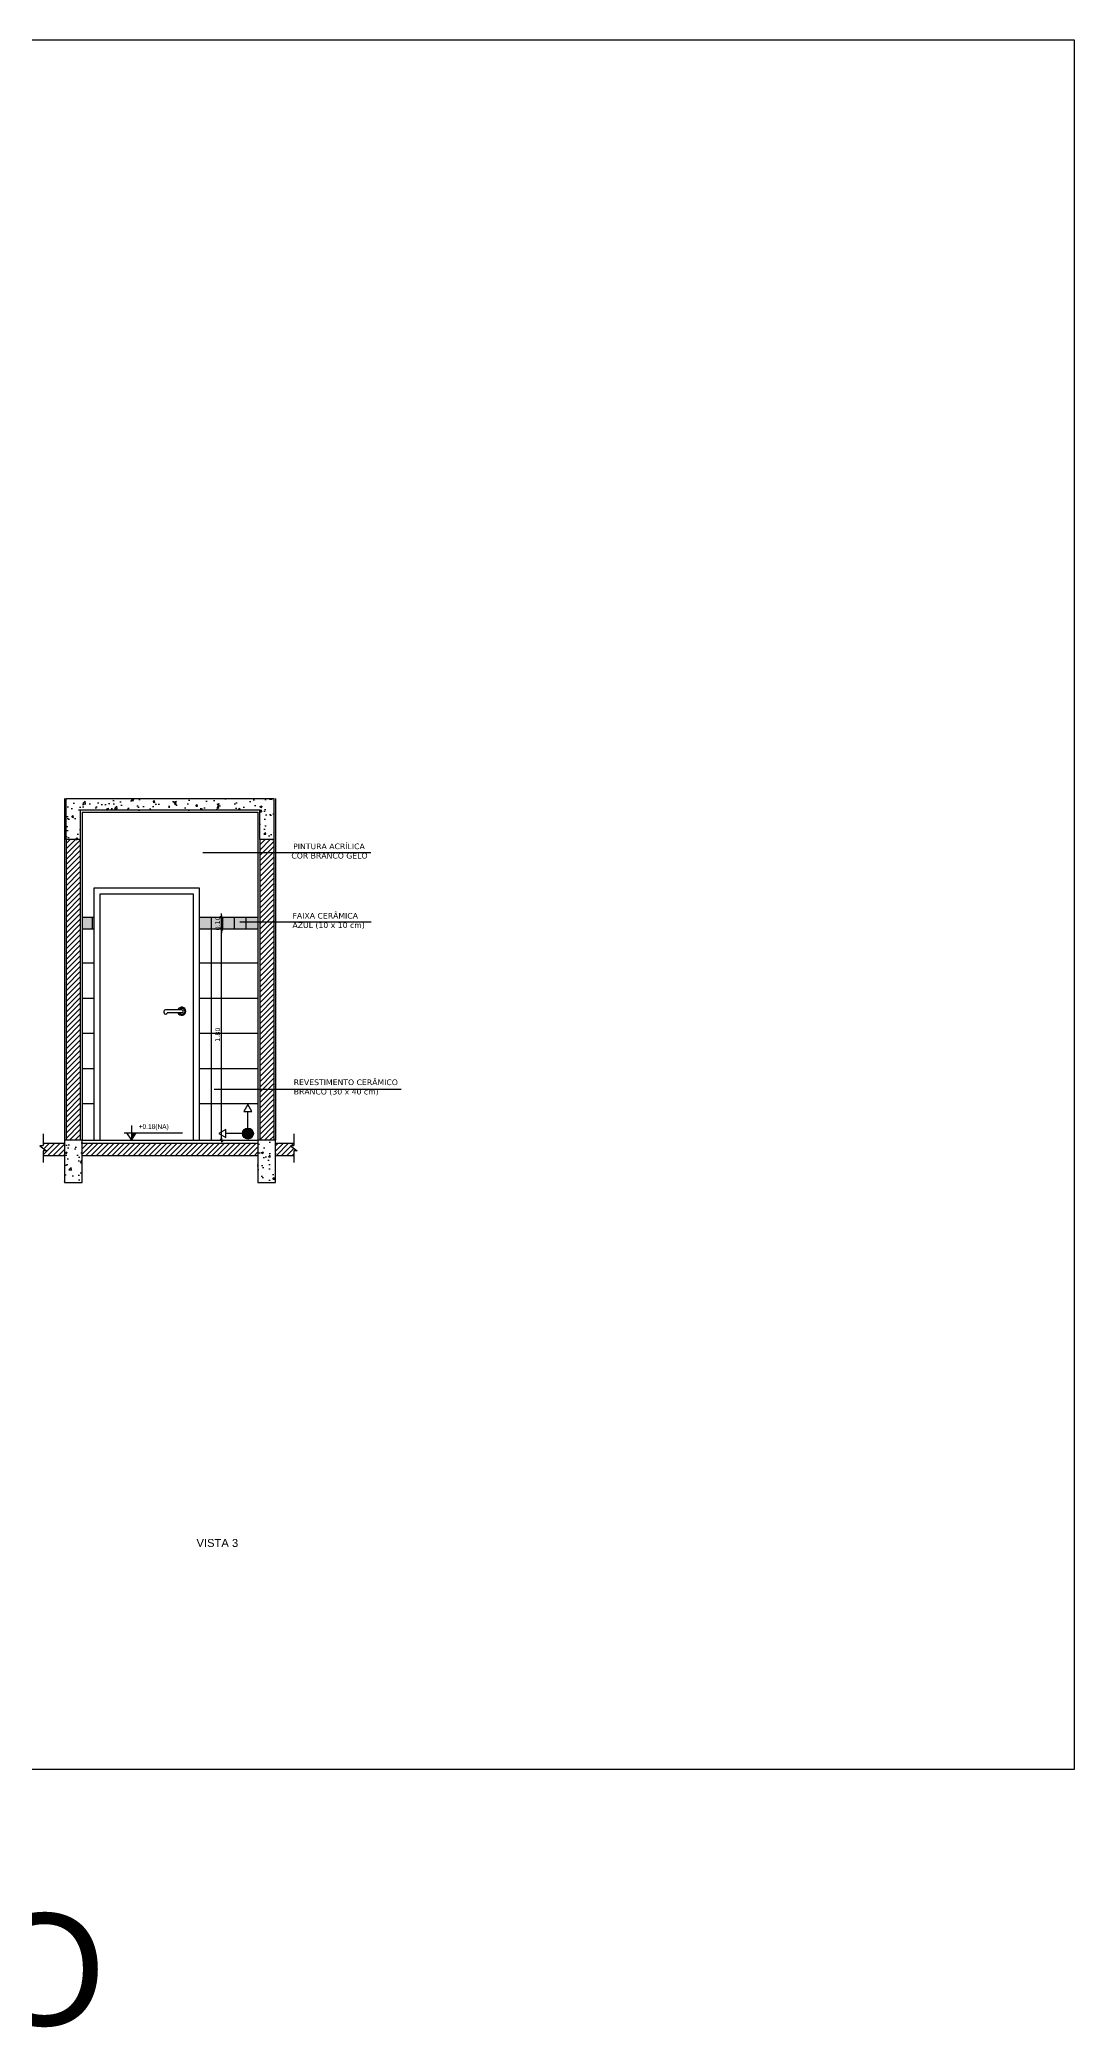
# Model space of a CAD drawing. Extents: x -36 to 357, y 137 to 237.
# Drawn here: x 52.36 to 61.18, y 193.19 to 210.15 of the extents above; entities that cross this region are included whole.
import ezdxf

# ---------------------------------------------------------------- set-up
doc = ezdxf.new("R2010")
doc.units = 0
doc.header["$LTSCALE"] = 0.01
doc.linetypes.add('TRACEJADO_P', pattern=[0.1875, 0.125, -0.0625])
doc.layers.get('0').update_dxf_attribs({"linetype": 'CONTINUOUS'})
doc.layers.get('DEFPOINTS').update_dxf_attribs({"linetype": 'CONTINUOUS'})
for name, color, linetype in [('01', 1, 'CONTINUOUS'), ('0_HATCH', 1, 'CONTINUOUS'), ('252', 252, 'CONTINUOUS'), ('A-SIMBO', 2, 'CONTINUOUS'), ('AR-ESQ', 2, 'CONTINUOUS'), ('AR-ID-PIS', 1, 'CONTINUOUS'), ('ARQ-ALV-CORTE', 3, 'CONTINUOUS'), ('ARQ-CTA-1_025', 1, 'CONTINUOUS'), ('ARQ-HTC', 9, 'CONTINUOUS'), ('ARQ-SMB-1_025', 1, 'CONTINUOUS'), ('ARQ-TXT-1_025', 2, 'CONTINUOUS'), ('ARQ-TXT-1_050', 2, 'CONTINUOUS')]:
    doc.layers.add(name, color=color, linetype=linetype)
doc.styles.add('ESC-50-A20', font='arial.ttf', dxfattribs={"height": 0.1})
doc.styles.add('FNDE Texto Cota 0025', font='verdana.ttf', dxfattribs={"height": 0.04})
doc.styles.get("Standard").update_dxf_attribs({"font": 'ARIALUNI.TTF'})
doc.dimstyles.new('FNDE 1-0025', dxfattribs={"dimscale": 5, "dimtxt": 0.04, "dimasz": 0.0035, "dimexe": 0.15, "dimexo": 0.15, "dimgap": 0.0025, "dimtad": 1, "dimzin": 1, "dimdsep": 46, "dimtxsty": 'FNDE Texto Cota 0025', "dimblk": 'tic', "dimcen": 0.015, "dimdle": 0.15, "dimse1": 1, "dimse2": 1, "dimclrd": 251, "dimclre": 251, "dimclrt": 256, "dimaunit": 1, "dimadec": 3, "dimazin": 0, "dimtfac": 1, "dimtix": 1, "dimtmove": 2, "dimatfit": 3, "dimfxl": 0.15, "dimtvp": 1, "dimtolj": 1, "dimtzin": 0, "dimarcsym": 0})
pattern_1 = [(45, (-91.017, 199.422498), (-0.02245064, 0.02245064), [])]
pattern_2 = [(50, (-91.017, 199.4225), (0.18218467, -0.01593909), [0.01905, -0.20955]), (355, (-91.017, 199.4225), (-0.03524342, 0.19105685), [0.01524, -0.16764058]), (100.45144, (-91.00182, 199.42117), (0.14694125, 0.17511775), [0.01619, -0.17809024]), (46.1842, (-91.017, 199.4733), (0.27107904, -0.04204233), [0.028575, -0.314325]), (96.63556, (-90.9944, 199.4698), (0.23740413, 0.24742612), [0.024285, -0.2671356]), (351.18415, (-91.017, 199.4733), (0.23740413, 0.2474261), [0.02285997, -0.25145973]), (21, (-90.9916, 199.4606), (0.15161439, -0.1022652), [0.01905, -0.20955]), (326, (-90.9916, 199.4606), (0.06180203, 0.18418797), [0.01524, -0.16764]), (71.45144, (-90.97897, 199.45208), (0.21341642, 0.08192277), [0.01619, -0.17808994]), (37.5, (-91.017, 199.4225), (0.003088603, 0.08455504), [0, -0.165608, 0, -0.17018, 0, -0.168275]), (7.5, (-91.017, 199.4225), (0.06681966, 0.100180575), [0, -0.097028, 0, -0.161798, 0, -0.064135]), (327.5, (-91.07364, 199.4225), (0.135590595, -0.005728744), [0, -0.0635, 0, -0.19812, 0, -0.26289]), (317.5, (-91.09904, 199.4225), (0.14812918, 0.02542649), [0, -0.08255, 0, -0.131572, 0, -0.18669])]

# ---------------------------------------------------------------- blocks, each defined once
blk = doc.blocks.new('ind-pis')
at = {"layer": 'AR-ID-PIS'}
h = blk.add_hatch(color=252, dxfattribs=at)
h.dxf.hatch_style = 1
edge = h.paths.add_edge_path()
edge.add_arc((0, 0), 0.05, 0, 360)
for q in [(-0.2, 0), (0, -0.2)]:
    blk.add_line((0, 0), q, dxfattribs=at)
for points in [[(-0.2, 0.037), (-0.264, 0), (-0.2, -0.037)], [(-0.037, -0.2), (0, -0.264), (0.037, -0.2)]]:
    blk.add_lwpolyline(points, close=True, dxfattribs=at)
blk.add_circle((0, 0), 0.05, dxfattribs=at)
blk = doc.blocks.new('tic')
at = {"color": 251}
for p, q in [((-1, 0), (1, 0)), ((0, -1), (0, 1))]:
    blk.add_line(p, q, dxfattribs=at)
blk.add_line((-0.6, -0.6), (0.6, 0.6))
blk = doc.blocks.new('*D260')
at = {"layer": 'ARQ-CTA-1_025', "color": 251, "lineweight": -2}
blk.add_line((53.908, 200.777), (53.908, 202.542), dxfattribs=at)
at = {"layer": 'DEFPOINTS', "color": 0}
for p in [(53.818, 202.56), (53.908, 202.56), (53.818, 200.76)]:
    blk.add_point(p, dxfattribs=at)
at = {"layer": 'ARQ-CTA-1_025', "color": 251, "lineweight": -2, "xscale": 0.0175, "yscale": 0.0175, "zscale": 0.0175}
for p, rotation in [((53.908, 202.56), 90), ((53.908, 200.76), 270)]:
    blk.add_blockref('tic', p, dxfattribs=dict(at, rotation=rotation))
at = {"layer": 'ARQ-CTA-1_025', "insert": (53.875, 201.66), "char_height": 0.04, "attachment_point": 5, "rotation": 90, "style": 'FNDE Texto Cota 0025'}
blk.add_mtext('\\A1;1.80', dxfattribs=at)
blk = doc.blocks.new('*D261')
at = {"layer": 'ARQ-CTA-1_025', "color": 251, "lineweight": -2}
for p, q in [((53.908, 202.677), (53.908, 202.695)), ((53.908, 202.56), (53.908, 202.66)), ((53.908, 202.542), (53.908, 202.525))]:
    blk.add_line(p, q, dxfattribs=at)
at = {"layer": 'DEFPOINTS', "color": 0}
for p in [(53.818, 202.66), (53.908, 202.66), (53.818, 202.56)]:
    blk.add_point(p, dxfattribs=at)
at = {"layer": 'ARQ-CTA-1_025', "color": 251, "lineweight": -2, "xscale": 0.0175, "yscale": 0.0175, "zscale": 0.0175}
for p, rotation in [((53.908, 202.66), 270), ((53.908, 202.56), 90)]:
    blk.add_blockref('tic', p, dxfattribs=dict(at, rotation=rotation))
at = {"layer": 'ARQ-CTA-1_025', "insert": (53.875, 202.61), "char_height": 0.04, "attachment_point": 5, "rotation": 90, "style": 'FNDE Texto Cota 0025'}
blk.add_mtext('\\A1;0.10', dxfattribs=at)
blk = doc.blocks.new('FNDE-Nível Corte-1_025')
blk.add_hatch(color=251).paths.add_polyline_path([(140.657, -2.479), (140.699, -2.479), (140.657, -2.542)])
at = {"color": 251}
for p, q in [((140.594, -2.479), (141.094, -2.479)), ((140.657, -2.416), (140.657, -2.542))]:
    blk.add_line(p, q, dxfattribs=at)
blk.add_lwpolyline([(140.615, -2.479), (140.657, -2.542), (140.699, -2.479)], dxfattribs=at)

msp = doc.modelspace()

# ---------------------------------------------------------------- hatches: boundary and pattern name
at = {"layer": '01'}
h = msp.add_hatch(dxfattribs=at)
h.set_pattern_fill('ANSI31', color=251, scale=0.01)
h.set_pattern_definition(pattern_1)
h.paths.add_polyline_path([(52.7033, 203.3245), (52.5833, 203.3245), (52.5833, 200.7595), (52.7033, 200.7595)])
h.paths.add_polyline_path([(54.3533, 203.3245), (54.2333, 203.3245), (54.2333, 200.7595), (54.3533, 200.7595)])
h = msp.add_hatch(dxfattribs=at)
h.set_pattern_fill('ANSI31', color=251, scale=0.01)
h.set_pattern_definition([(45, (-37.04084, 212.459498), (-0.02245064, 0.02245064), [])])
h.paths.add_polyline_path([(52.5683, 200.7345), (52.3868, 200.7345), (52.3868, 200.7108), (52.3593, 200.7108), (52.4144, 200.6698), (52.3868, 200.6698), (52.3868, 200.6296), (52.5683, 200.6296)])
h = msp.add_hatch(dxfattribs=at)
h.set_pattern_fill('ANSI31', color=251, scale=0.01)
h.set_pattern_definition(pattern_1)
h.paths.add_polyline_path([(54.2183, 200.7345), (52.7183, 200.7345), (52.7183, 200.6296), (54.2183, 200.6296)])
h = msp.add_hatch(dxfattribs=at)
h.set_pattern_fill('ANSI31', color=251, scale=0.01)
h.set_pattern_definition([(45, (-40.12082, 212.459497), (-0.02245064, 0.02245064), [])])
h.paths.add_polyline_path([(54.4972, 200.7108), (54.5248, 200.7108), (54.5248, 200.7345), (54.3684, 200.7345), (54.3684, 200.6296), (54.5248, 200.6296), (54.5248, 200.6698), (54.5523, 200.6698)])
at = {"layer": '0_HATCH'}
h = msp.add_hatch(color=160, dxfattribs=at)
h.paths.add_polyline_path([(54.2183, 202.6595), (53.7186, 202.6595), (53.7186, 202.5595), (54.2183, 202.5595)])
h.paths.add_polyline_path([(52.8183, 202.6595), (52.7183, 202.6595), (52.7183, 202.5595), (52.8183, 202.5595)])
at = {"layer": 'ARQ-HTC'}
h = msp.add_hatch(dxfattribs=at)
h.set_pattern_fill('AR-CONC', color=251, scale=0.001, style=0)
h.set_pattern_definition([(50, (-2.19231, -1.65533), (0.18218467, -0.01593909), [0.01905, -0.20955]), (355, (-2.19231, -1.65533), (-0.03524342, 0.19105685), [0.01524, -0.16764058]), (100.45144, (-2.17713, -1.65666), (0.14694125, 0.17511775), [0.01619001, -0.17809024]), (46.1842, (-2.1923, -1.60453), (0.27107904, -0.04204233), [0.028575, -0.314325]), (96.63556, (-2.16972, -1.60804), (0.23740413, 0.24742612), [0.02428502, -0.2671356]), (351.18415, (-2.1923, -1.60453), (0.23740413, 0.24742612), [0.02285997, -0.25145973]), (21, (-2.16691, -1.61723), (0.15161439, -0.1022652), [0.01905, -0.20955]), (326, (-2.16691, -1.61723), (0.06180203, 0.18418797), [0.01524, -0.16764]), (71.451445, (-2.15428, -1.62576), (0.21341642, 0.08192277), [0.01619001, -0.17808994]), (37.5, (-2.19231, -1.655335), (0.003088603, 0.084555039), [0, -0.165608, 0, -0.17018, 0, -0.168275]), (7.5, (-2.19231, -1.655335), (0.066819663, 0.100180575), [0, -0.097028, 0, -0.161798, 0, -0.064135]), (327.5, (-2.24895, -1.655335), (0.135590595, -0.005728744), [0, -0.0635, 0, -0.19812, 0, -0.26289]), (317.5, (-2.27435, -1.65533), (0.14812918, 0.02542649), [0, -0.08255, 0, -0.131572, 0, -0.18669])])
h.paths.add_polyline_path([(54.3533, 203.6745), (52.5833, 203.6745), (52.5833, 203.3245), (52.7033, 203.3245), (52.7033, 203.5745), (54.2333, 203.5745), (54.2333, 203.3245), (54.3533, 203.3245)])
h = msp.add_hatch(dxfattribs=at)
h.set_pattern_fill('AR-CONC', color=251, scale=0.001, style=0)
h.set_pattern_definition(pattern_2)
h.paths.add_polyline_path([(52.7183, 200.7595), (52.5683, 200.7595), (52.5683, 200.3995), (52.7183, 200.3995)])
h = msp.add_hatch(dxfattribs=at)
h.set_pattern_fill('AR-CONC', color=251, scale=0.001, style=0)
h.set_pattern_definition(pattern_2)
h.paths.add_polyline_path([(54.3683, 200.7595), (54.2183, 200.7595), (54.2183, 200.3995), (54.3683, 200.3995)])

# ---------------------------------------------------------------- linework, layer by layer
at = {"color": 1}
for p, q in [((53.4186, 201.847), (53.4186, 201.862)), ((53.5686, 201.872), (53.4286, 201.872)), ((53.5686, 201.847), (53.4436, 201.847))]:
    msp.add_line(p, q, dxfattribs=at)
msp.add_lwpolyline([(35.9001, 210.1476), (61.1815, 210.1476), (61.1815, 195.3903), (35.9001, 195.3903)], close=True)
at = {"color": 2}
msp.add_lwpolyline([(53.7186, 200.7595), (53.7186, 202.9095), (52.8183, 202.9095), (52.8183, 200.7595)], dxfattribs=at)
at = {"color": 1}
msp.add_lwpolyline([(53.6686, 200.7595), (53.6686, 202.8595), (52.8686, 202.8595), (52.8686, 200.7595)], dxfattribs=at)
for centre, radius, start, end in [((53.4286, 201.862), 0.01, 90, 180), ((53.4311, 201.847), 0.0125, 180, 0), ((53.5686, 201.8595), 0.035, 200.92483, 159.07517), ((53.5686, 201.8595), 0.025, 210, 150), ((53.5686, 201.8595), 0.0125, 270, 90)]:
    msp.add_arc(centre, radius, start, end, dxfattribs=at)
at = {"layer": '01'}
for p, q in [((52.5683, 203.6745), (52.5683, 200.7595)), ((54.3683, 203.6745), (54.3683, 200.7595)), ((52.7183, 203.5595), (52.7183, 200.7595)), ((52.7183, 203.5595), (54.2183, 203.5595)), ((54.2183, 203.5595), (54.2183, 200.7595)), ((52.8183, 202.7995), (52.8183, 200.7595))]:
    msp.add_line(p, q, dxfattribs=at)
at = {"layer": '252', "color": 251}
for p, q in [((52.8183, 202.6595), (52.7183, 202.6595)), ((52.8083, 202.5595, 0.0608), (52.8083, 202.6595, 0.0608)), ((54.2183, 202.6595), (53.7186, 202.6595)), ((53.8183, 202.6595), (53.8183, 200.7595)), ((53.9183, 202.5589), (53.9183, 202.6589)), ((54.0183, 202.5592), (54.0183, 202.6592)), ((54.1183, 202.5592), (54.1183, 202.6592)), ((52.8183, 202.5595), (52.7183, 202.5595)), ((54.2183, 202.5595), (53.7186, 202.5595))]:
    msp.add_line(p, q, dxfattribs=at)
at = {"layer": '252', "color": 252}
for p, q in [((52.8183, 202.2695, 0.0373), (52.7183, 202.2695, 0.0399)), ((54.2183, 202.2695), (53.7186, 202.2695, 0.0133)), ((52.8183, 201.9695, 0.0373), (52.7183, 201.9695, 0.0399)), ((54.2183, 201.9695), (53.7186, 201.9695, 0.0133)), ((52.8183, 201.6695, 0.0373), (52.7183, 201.6695, 0.0399)), ((54.2183, 201.6695), (53.7186, 201.6695, 0.0133)), ((52.8183, 201.3695, 0.0373), (52.7183, 201.3695, 0.0399)), ((54.2183, 201.3695), (53.7186, 201.3695, 0.0133)), ((52.8183, 201.0695, 0.0354), (52.7183, 201.0695, 0.0398)), ((54.2183, 201.0695, -0.0258), (53.7186, 201.0695, -0.0039))]:
    msp.add_line(p, q, dxfattribs=at)
at = {"layer": 'A-SIMBO', "color": 2, "linetype": 'TRACEJADO_P', "elevation": -0.1233}
for points in [[(52.3868, 200.8154), (52.3868, 200.7108), (52.3593, 200.7108), (52.4144, 200.6698), (52.3868, 200.6698), (52.3868, 200.5169)], [(54.5248, 200.8154), (54.5248, 200.7108), (54.4972, 200.7108), (54.5523, 200.6698), (54.5248, 200.6698), (54.5248, 200.5169)]]:
    msp.add_lwpolyline(points, dxfattribs=at)
at = {"layer": 'AR-ESQ', "color": 2}
msp.add_line((52.7183, 200.7595), (54.2183, 200.7595), dxfattribs=at)
at = {"layer": 'ARQ-ALV-CORTE'}
for p, q in [((52.5833, 203.3245, -0.0402), (52.5833, 203.6745, -0.0402)), ((54.3533, 203.6745, -0.0029), (54.3533, 203.3245, -0.0029)), ((52.7033, 203.5745, -0.0402), (52.7033, 203.3245, -0.0402)), ((54.2333, 203.5745), (52.7033, 203.5745, -0.0402)), ((52.7533, 203.5745), (52.7533, 203.5745)), ((54.2333, 203.3245), (54.2333, 203.5745)), ((52.5833, 203.3245), (52.5833, 200.7595)), ((52.7033, 203.3245, -0.0402), (52.5833, 203.3245, -0.0402)), ((52.7033, 203.3245), (52.7033, 200.7595)), ((54.2333, 203.3245), (54.2333, 200.7595)), ((54.3533, 203.3245, -0.0029), (54.2333, 203.3245, -0.0029)), ((54.3533, 203.3245), (54.3533, 200.7595)), ((52.3868, 200.7345), (52.5683, 200.7345)), ((52.3868, 200.6296), (52.5683, 200.6296)), ((52.7183, 200.7345), (54.2183, 200.7345)), ((52.7183, 200.6296), (54.2183, 200.6296)), ((54.3684, 200.7345), (54.5248, 200.7345)), ((54.3684, 200.6296), (54.5248, 200.6296))]:
    msp.add_line(p, q, dxfattribs=at)
at = {"layer": 'ARQ-ALV-CORTE', "elevation": -0.0402}
msp.add_lwpolyline([(52.5833, 203.6745), (54.3533, 203.6745)], dxfattribs=at)
at = {"layer": 'ARQ-ALV-CORTE'}
for points in [[(52.7183, 200.7595), (52.5683, 200.7595), (52.5683, 200.3995), (52.7183, 200.3995)], [(54.3683, 200.7595), (54.2183, 200.7595), (54.2183, 200.3995), (54.3683, 200.3995)]]:
    msp.add_lwpolyline(points, close=True, dxfattribs=at)

# ---------------------------------------------------------------- block references
at = {"layer": 'AR-ID-PIS', "xscale": 0.937324063921778, "yscale": 0.937324063921778, "zscale": 0.937324063921778, "rotation": 270}
msp.add_blockref('ind-pis', (54.1331, 200.8167, 0.0402), dxfattribs=at)
at = {"layer": 'ARQ-SMB-1_025'}
msp.add_blockref('FNDE-Nível Corte-1_025', (-87.5179, 203.3017), dxfattribs=at)

# ---------------------------------------------------------------- texts
msp.add_text('VESTIÁRIO', height=0.95734).set_placement((45.7834, 193.2059))
at = {"layer": 'ARQ-SMB-1_025', "style": 'ESC-50-A20'}
msp.add_attdef('+0.18(NA)', (53.2016, 200.8559), 'NA', height=0.04, dxfattribs=at)
at = {"layer": 'ARQ-TXT-1_025', "char_height": 0.048, "attachment_point": 1, "style": 'ESC-50-A20'}
for s, width, insert in [('\\pi0.14466;{\\fVerdana|b0|i0|c0|p34;PINTURA ACRÍLICA \\P\\pi0.1299;COR BRANCO GELO}', 0.827693, (54.3736, 203.2907)), ('{\\fVerdana|b0|i0|c0|p34;FAIXA CERÂMICA AZUL (10 x 10 cm)}', 0.750512, (54.5129, 202.6984)), ('{\\fVerdana|b0|i0|c0|p34;REVESTIMENTO CERÂMICO\\PBRANCO (30 x 40 cm) }', 0.949859, (54.5236, 201.2779))]:
    msp.add_mtext_dynamic_manual_height_columns(s, width=width, gutter_width=0.5, heights=[0], dxfattribs=dict(at, insert=insert))
at = {"layer": 'ARQ-TXT-1_050', "insert": (51.6554, 197.3579), "char_height": 0.068267, "width": 2.389517, "attachment_point": 1, "style": 'ESC-50-A20'}
msp.add_mtext('\\pi2.0391;VISTA 3', dxfattribs=at)

# ---------------------------------------------------------------- dimensions: what is measured, and where the dimension line sits
at = {"layer": 'ARQ-CTA-1_025'}
for base, p1, p2, picture, middle in [((53.9079, 202.6595), (53.8183, 202.5595), (53.8183, 202.6595), '*D261', (53.8746, 202.6095)), ((53.9079, 202.5595), (53.8183, 200.7595), (53.8183, 202.5595), '*D260', (53.8745, 201.6595))]:
    dim = msp.add_linear_dim(base=base, p1=p1, p2=p2, angle=90, dimstyle='FNDE 1-0025', dxfattribs=at)
    dim.commit()
    dim.dimension.update_dxf_attribs({"geometry": picture, "text_midpoint": middle})

# ---------------------------------------------------------------- leaders
at = {"layer": '01', "color": 3, "ltscale": 10}
for points in [[(53.7479, 203.2135), (55.1801, 203.2135)], [(54.0639, 202.6212), (55.184, 202.6212)], [(53.8463, 201.1951), (55.4394, 201.1951)]]:
    msp.add_leader(points, dimstyle='FNDE 1-0025', override={"dimtad": 0, "dimlfac": 100, "dimclrd": 252, "dimclre": 252}, dxfattribs=at)

doc.saveas('drawing.dxf')
